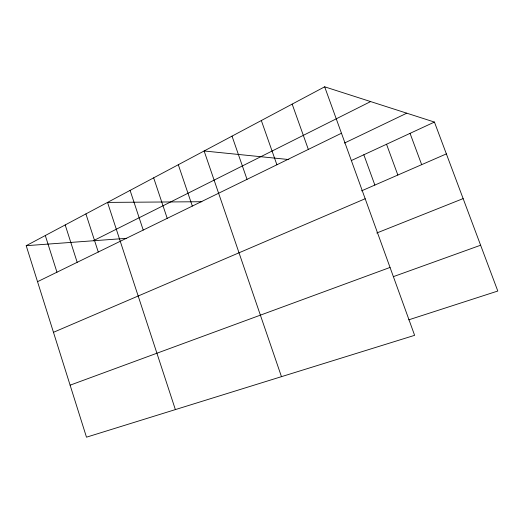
<?xml version="1.0" encoding="UTF-8"?>
<svg xmlns="http://www.w3.org/2000/svg" width="524" height="524" viewBox="0 0 524 524"><rect width="100%" height="100%" fill="white"/><g stroke="black" fill="none" stroke-linecap="round" stroke-linejoin="round"><path stroke-width="0.79" d="M324.664 86.814L414.622 335.334L86.486 437.186L26.2 245.691L324.664 86.814L434.429 122.066L497.8 291.036L408.713 319.843M93.318 240.765L370.619 101.577M37.532 281.689L341.465 133.234M344.484 143.052L406.775 113.184M351.408 160.521L434.429 122.066M361.534 190.874L446.369 153.899M53.468 332.308L365.176 198.734M376.782 232.997L463.131 198.603M70.111 385.173L390.046 267.437M393.432 276.62L480.619 245.225M26.2 245.691L126.723 238.315M201.897 201.72L107.525 202.402L175.376 409.598M288.855 159.551L204.124 150.977L281.467 376.664M410.05 133.358L421.669 164.66M386.535 144.251L397.847 175.049M363.833 154.77L374.856 185.064M292.169 104.112L308.335 149.412M261.332 120.527L276.895 164.772M232.021 136.129L247.027 179.359M178.311 164.719L192.321 206.083M153.656 177.839L167.215 218.344M130.09 190.389L143.222 230.069M85.91 213.903L98.27 252.024M65.192 224.934L77.185 262.321M45.3 235.518L56.959 272.198"/></g></svg>
